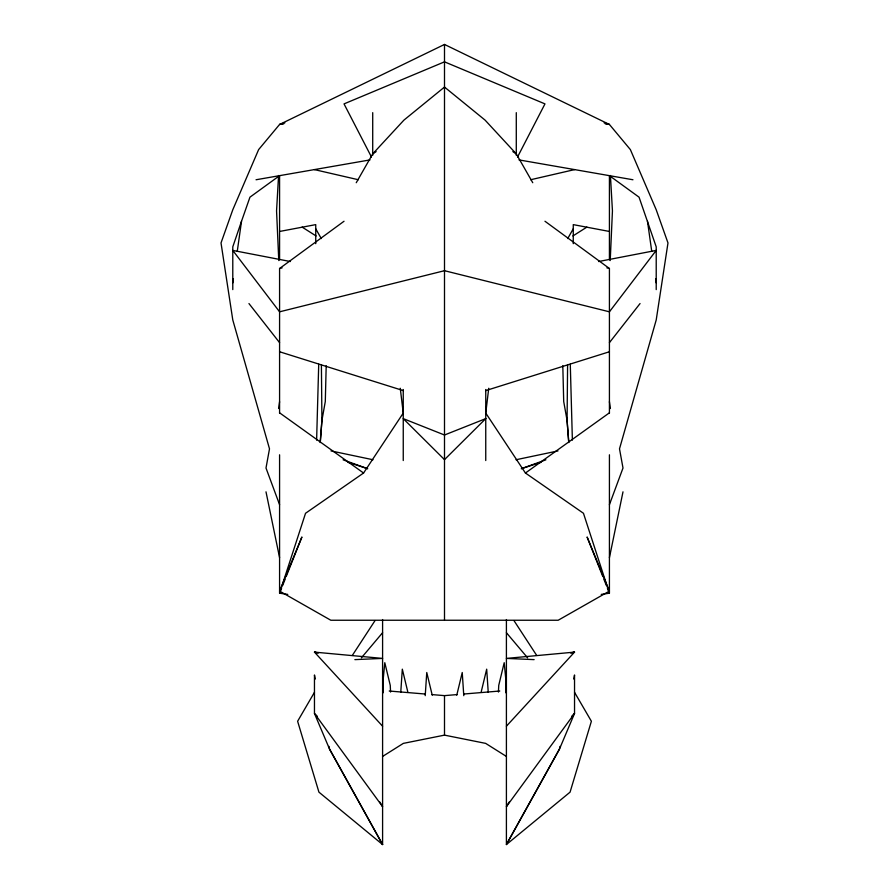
<?xml version="1.0" encoding="UTF-8"?>
<svg xmlns="http://www.w3.org/2000/svg" width="889" height="889" viewBox="0 0 889 889"><rect width="100%" height="100%" fill="white"/><g stroke="black" fill="none" stroke-linecap="round" stroke-linejoin="round"><path stroke-width="1.33" d="M463.78 695.687L462.236 672.517L456.768 695.187M488.239 692.342L486.683 669.161L481.216 691.842M505.752 692.753L505.774 678.996L504.207 662.694L498.74 685.375L498.429 692.053M567.593 364.912L567.082 420.475L568.738 442.544M316.617 440.122L318.718 364.223M326.196 365.712L325.296 401.506L321.918 420.475L320.251 442.011M610.221 260.555L612.443 210.871L610.421 175.5M278.579 175.5L276.557 210.871L278.779 260.555M320.262 442.544L321.918 420.475L321.407 364.912M488.739 388.26L485.75 413.074L525.432 473.026L583.462 513.275L609.421 593.196L601.242 594.408M232.785 282.924L233.363 278.813M237.252 251.409L241.519 221.25L249.953 197.169L279.579 175.655M278.613 408.507L279.579 401.684M560.014 746.393L559.459 749.094L506.408 844.55L506.408 619.544M573.716 679.018L574.538 674.973L574.538 713.467L559.459 749.094L506.408 844.55L570.071 792.143L591.385 721.257L574.538 692.32M609.421 557.659L623 491.828M241.519 221.25L232.785 246.853L232.785 289.603M609.421 504.708L623 468.025L619.5 448.834L656.215 319.962L667.983 242.941L656.215 209.771L630.368 149.596L609.421 124.46L444.5 44.45L279.579 124.46L258.632 149.596L232.785 209.771L221.017 242.941L232.785 319.962L269.5 448.834L266 468.025L279.579 504.708M281.613 588.085L279.579 593.196L287.758 594.408M282.624 585.529L285.169 579.139M286.18 576.594L301.904 537L279.579 591.085L330.819 620.244L558.181 620.244L609.421 591.085L587.096 537L602.82 576.594M517.531 157.031L544.968 103.891L444.5 61.841L344.032 103.891L371.469 157.031M567.727 238.563L573.261 228.773M356.245 182.723L372.713 153.886L403.917 120.126L444.5 87.066L485.083 120.126L516.287 153.886L532.755 182.723M314.462 692.32L297.615 721.257L318.929 792.143L382.592 844.55L382.592 619.544M509.264 801.934L506.408 806.656L574.538 713.467L571.583 716.412M352.311 655.437L375.025 620.611M279.579 454.801L279.579 593.196L305.538 513.275L363.568 473.026L403.25 413.074L400.261 388.26M609.421 342.654L640.047 303.56M361.356 657.882L382.592 632.712M506.408 726.202L574.538 652.115L506.408 658.405L534.133 659.627M279.579 413.207L279.579 268.5L344.032 221.25M525.432 473.026L609.421 412.818M372.713 153.886L376.136 151.608M572.916 235.963L586.873 227.106M382.592 756.439L403.339 743.382L444.5 735.136L485.661 743.382L506.408 756.439M545.902 459.813L521.276 468.725L541.012 462.313M571.916 653.026L574.538 652.115L570.527 652.959M609.421 351.755L485.75 390.593M284.858 122.838L279.579 124.46L283.702 123.893M279.579 268.5L282.113 267.856M530.666 179.734L574.616 169.599M516.009 459.746L557.97 450.923M598.564 261.533L656.215 250.409L609.421 311.817L444.5 270.701L279.579 311.817L232.785 250.409L290.436 261.533M279.579 231.462L315.739 224.628L315.739 243.675M256.043 179.756L370.013 159.909M432.065 694.598L444.5 695.631L456.935 694.598M463.847 694.02L499.774 691.02M354.867 659.627L382.592 658.405L314.462 652.115L382.592 726.202M389.226 691.02L425.153 694.02M605.298 123.893L609.421 124.46L604.142 122.838M518.987 159.909L632.957 179.756M609.421 231.462L573.261 224.628L573.261 243.675M318.473 652.959L314.462 652.115L317.084 653.026M331.03 450.923L372.991 459.746M314.384 169.599L358.334 179.734M606.887 267.856L609.421 268.5L609.421 413.207M403.25 390.593L279.579 351.755M347.988 462.313L367.724 468.725L343.098 459.813M302.127 227.106L316.084 235.963M512.864 151.608L516.287 153.886M279.579 412.818L363.568 473.026M609.421 175.655L639.047 197.169L656.215 246.853L656.215 289.603M544.968 221.25L609.421 268.5M317.417 716.412L314.462 713.467L314.462 674.973L315.284 679.018M506.408 632.712L527.644 657.882M248.953 303.56L279.579 342.654M513.975 620.611L536.689 655.437M379.736 801.934L382.592 806.656L314.462 713.467L329.541 749.094L382.592 844.55L329.541 749.094L328.986 746.393M315.739 228.773L321.273 238.563M603.831 579.139L606.376 585.529M607.387 588.085L609.421 593.196L609.421 454.801M432.232 695.187L426.764 672.517L425.22 695.687M407.784 691.842L402.317 669.161L400.761 692.342M266 491.828L279.579 557.659M647.481 221.25L651.748 251.409M655.638 278.813L656.215 282.924M609.421 401.684L610.387 408.507M570.282 364.223L572.383 440.122M568.749 442.011L567.082 420.475L563.704 401.506L562.804 365.712M390.571 692.053L390.26 685.375L384.793 662.694L383.226 678.996L383.248 692.753M609.421 176.066L609.421 259.799M516.287 112.659L516.287 155.308M485.75 389.493L485.75 460.535M444.5 44.45L444.5 619.877M444.5 695.631L444.5 735.136M403.25 389.493L403.25 460.535M372.713 112.659L372.713 155.308M279.579 176.066L279.579 259.799M485.75 418.63L444.5 459.646L403.25 418.63L444.5 435.01L485.75 418.63"/></g></svg>
